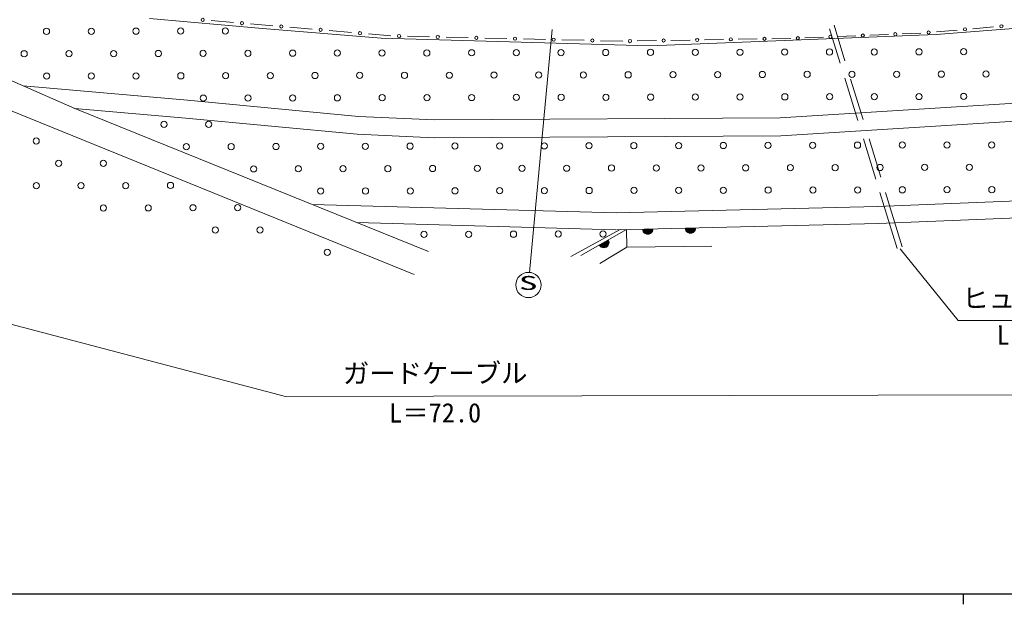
# Model space of a CAD drawing. Units: millimetres, scale not verified. Extents: x 40000 to 680000, y 20000 to 380000.
# Drawn here: x 178519 to 271892, y 204000 to 259446 of the extents above; entities that cross this region are included whole.
import ezdxf
from ezdxf.enums import TextEntityAlignment as Align

# ---------------------------------------------------------------- set-up
doc = ezdxf.new("R2010")
doc.units = ezdxf.units.MM
doc.header["$LTSCALE"] = 1000
for name, color, linetype, lineweight in [('M-BGD', 7, 'Continuous', 13), ('M-STR-STRC', 7, 'Continuous', 13), ('M-TTL-BAND', 7, 'Continuous', 25), ('M-TTL-TXT', 7, 'Continuous', 13)]:
    doc.layers.add(name, color=color, linetype=linetype, lineweight=lineweight)
doc.styles.add('ＭＳ ゴシック', font='')
doc.styles.get('ＭＳ ゴシック').set_extended_font_data('MS Gothic')

msp = doc.modelspace()

# ---------------------------------------------------------------- linework, layer by layer
at = {"layer": 'M-BGD'}
for p, q in [((147739, 262942), (215923, 235289)), ((190816, 259548), (201535, 258614)), ((198801, 259182), (196671, 259364)), ((202529, 258865), (200399, 259046)), ((206258, 258548), (204127, 258729)), ((256781, 255547), (255747, 258911)), ((265419, 258036), (282778, 259392)), ((270879, 258760), (268907, 258589)), ((183751, 251024), (167361, 258203)), ((201535, 258614), (212793, 257681)), ((209986, 258231), (207855, 258412)), ((213714, 257913), (211583, 258095)), ((217379, 257828), (215285, 257877)), ((221045, 257743), (218950, 257792)), ((238240, 256959), (265419, 258036)), ((254735, 257794), (252975, 257724)), ((256323, 255336), (255323, 258586)), ((257815, 257917), (256055, 257847)), ((260895, 258040), (259135, 257970)), ((263976, 258163), (262216, 258093)), ((267427, 258462), (265455, 258291)), ((212793, 257681), (238240, 256959)), ((224711, 257659), (222616, 257707)), ((228376, 257574), (226282, 257622)), ((232042, 257489), (229947, 257537)), ((235708, 257404), (233613, 257452)), ((238897, 257457), (237075, 257427)), ((242087, 257511), (240264, 257480)), ((245276, 257564), (243454, 257534)), ((248466, 257618), (246643, 257587)), ((251655, 257671), (249833, 257641)), ((178856, 253168), (194420, 251810)), ((257999, 249886), (256768, 253889)), ((258498, 249967), (257317, 253805)), ((194420, 251810), (210649, 250277)), ((250630, 250141), (279581, 251952)), ((183718, 251037), (194267, 250117)), ((217285, 237461), (183751, 251024)), ((210649, 250277), (217866, 249934)), ((250689, 248441), (279706, 250257)), ((194267, 250117), (210529, 248580)), ((217866, 249934), (250630, 250141)), ((210529, 248580), (217831, 248234)), ((217831, 248234), (250689, 248441)), ((259716, 244307), (258531, 248159)), ((260176, 244512), (259061, 248137)), ((261733, 237749), (260104, 243044)), ((262211, 237896), (260620, 243068)), ((206246, 241926), (235081, 241129)), ((259877, 241714), (285130, 242738)), ((235081, 241129), (259877, 241714)), ((259928, 240115), (283476, 241070)), ((210493, 240208), (235037, 239529)), ((235119, 239529), (259928, 240115)), ((235455, 239537), (230791, 236993)), ((236067, 239551), (231744, 237069)), ((236067, 239551), (236095, 237885)), ((236095, 237885), (233531, 236315)), ((236095, 237885), (244165, 237976))]:
    msp.add_line(p, q, dxfattribs=at)
for centre, radius in [((195872, 259432), 150), ((189547, 258357), 295), ((193789, 258366), 295), ((198032, 258376), 295), ((199600, 259114), 150), ((203328, 258797), 150), ((268167, 258526), 150), ((271619, 258824), 150), ((181061, 258338), 295), ((185304, 258347), 295), ((207056, 258480), 150), ((210785, 258163), 150), ((214499, 257895), 150), ((218165, 257810), 150), ((221831, 257725), 150), ((225496, 257640), 150), ((245960, 257576), 150), ((249149, 257629), 150), ((252315, 257698), 150), ((255395, 257821), 150), ((258475, 257944), 150), ((261555, 258067), 150), ((264715, 258227), 150), ((229162, 257555), 150), ((232827, 257470), 150), ((236391, 257415), 150), ((239581, 257469), 150), ((242770, 257522), 150), ((178945, 256212), 295), ((183187, 256221), 295), ((187430, 256231), 295), ((191673, 256240), 295), ((195915, 256250), 295), ((200158, 256259), 295), ((204401, 256268), 295), ((208643, 256278), 295), ((212886, 256287), 295), ((217128, 256296), 295), ((221371, 256306), 295), ((225614, 256315), 295), ((229856, 256324), 295), ((234099, 256334), 295), ((238342, 256343), 295), ((242584, 256352), 295), ((246827, 256362), 295), ((251069, 256371), 295), ((255312, 256380), 295), ((259555, 256390), 295), ((263797, 256399), 295), ((268040, 256408), 295), ((181071, 254095), 295), ((185313, 254105), 295), ((189556, 254114), 295), ((193799, 254124), 295), ((198041, 254133), 295), ((202284, 254142), 295), ((206527, 254152), 295), ((210769, 254161), 295), ((215012, 254170), 295), ((219254, 254180), 295), ((223497, 254189), 295), ((227740, 254198), 295), ((231982, 254208), 295), ((236225, 254217), 295), ((240468, 254226), 295), ((244710, 254236), 295), ((248953, 254245), 295), ((253195, 254254), 295), ((257438, 254264), 295), ((261681, 254273), 295), ((265923, 254282), 295), ((270166, 254292), 295), ((195925, 252007), 295), ((200167, 252016), 295), ((204410, 252026), 295), ((208653, 252035), 295), ((212895, 252044), 295), ((217138, 252054), 295), ((221380, 252063), 295), ((225623, 252072), 295), ((229866, 252082), 295), ((234108, 252091), 295), ((238351, 252100), 295), ((242594, 252110), 295), ((246836, 252119), 295), ((251079, 252128), 295), ((255321, 252138), 295), ((259564, 252147), 295), ((263807, 252156), 295), ((268049, 252166), 295), ((192206, 249520), 295), ((196449, 249529), 295), ((180085, 247938), 295), ((194332, 247403), 295), ((198575, 247412), 295), ((202817, 247422), 295), ((207060, 247431), 295), ((211303, 247440), 295), ((215545, 247450), 295), ((219788, 247459), 295), ((224031, 247468), 295), ((228273, 247478), 295), ((232516, 247487), 295), ((236758, 247496), 295), ((241001, 247506), 295), ((245244, 247515), 295), ((249486, 247524), 295), ((253729, 247534), 295), ((257972, 247543), 295), ((262214, 247552), 295), ((266457, 247562), 295), ((270700, 247571), 295), ((182211, 245821), 295), ((186454, 245831), 295), ((200701, 245296), 295), ((204943, 245305), 295), ((209186, 245314), 295), ((213429, 245324), 295), ((217671, 245333), 295), ((221914, 245342), 295), ((226157, 245352), 295), ((230399, 245361), 295), ((234642, 245370), 295), ((238884, 245380), 295), ((243127, 245389), 295), ((247370, 245398), 295), ((251612, 245408), 295), ((255855, 245417), 295), ((260098, 245426), 295), ((264340, 245436), 295), ((268583, 245445), 295), ((180094, 243695), 295), ((184337, 243705), 295), ((188580, 243714), 295), ((192822, 243724), 295), ((207069, 243188), 295), ((211312, 243198), 295), ((215555, 243207), 295), ((219797, 243216), 295), ((224040, 243226), 295), ((228283, 243235), 295), ((232525, 243244), 295), ((236768, 243254), 295), ((241010, 243263), 295), ((245253, 243272), 295), ((249496, 243282), 295), ((253738, 243291), 295), ((257981, 243300), 295), ((262224, 243310), 295), ((266466, 243319), 295), ((270709, 243328), 295), ((186463, 241588), 295), ((190706, 241598), 295), ((194948, 241607), 295), ((199191, 241616), 295), ((197074, 239490), 295), ((201317, 239500), 295), ((216860, 239084), 295), ((221103, 239093), 295), ((225345, 239103), 295), ((229588, 239112), 295), ((233830, 239121), 295), ((207685, 237392), 295)]:
    msp.add_circle(centre, radius, dxfattribs=at)
for centre, radius, start, end in [((238087, 239599), 500, 181.35242, 1.35242), ((238087, 239599), 500, 181.35242, 1.35242), ((238087, 239599), 450, 181.35242, 1.35242), ((238087, 239599), 400, 181.35242, 1.35242), ((238087, 239599), 350, 181.35242, 1.35242), ((238087, 239599), 300, 181.35242, 1.35242), ((238087, 239599), 250, 181.35242, 1.35242), ((238087, 239599), 200, 181.35242, 1.35242), ((238087, 239599), 150, 181.35242, 1.35242), ((238087, 239599), 100, 181.35242, 1.35242), ((238087, 239599), 50, 181.35242, 1.35242), ((242128, 239695), 500, 181.35242, 1.35242), ((242128, 239695), 500, 181.35242, 1.35242), ((242128, 239695), 450, 181.35242, 1.35242), ((242128, 239695), 400, 181.35242, 1.35242), ((242128, 239695), 350, 181.35242, 1.35242), ((242128, 239695), 300, 181.35242, 1.35242), ((242128, 239695), 250, 181.35242, 1.35242), ((242128, 239695), 200, 181.35242, 1.35242), ((242128, 239695), 150, 181.35242, 1.35242), ((242128, 239695), 100, 181.35242, 1.35242), ((242128, 239695), 50, 181.35242, 1.35242), ((233905, 238310), 500, 209.87292, 29.87292), ((233905, 238310), 500, 209.87292, 29.87292), ((233905, 238310), 450, 209.87292, 29.87292), ((233905, 238310), 400, 209.87292, 29.87292), ((233905, 238310), 350, 209.87292, 29.87292), ((233905, 238310), 300, 209.87292, 29.87292), ((233905, 238310), 250, 209.87292, 29.87292), ((233905, 238310), 200, 209.87292, 29.87292), ((233905, 238310), 150, 209.87292, 29.87292), ((233905, 238310), 100, 209.87292, 29.87292), ((233905, 238310), 50, 209.87292, 29.87292)]:
    msp.add_arc(centre, radius, start, end, dxfattribs=at)
at = {"layer": 'M-STR-STRC'}
msp.add_line((229009, 258508), (226880, 235479), dxfattribs=at)
msp.add_circle((226767, 234284), 1200, dxfattribs=at)
at = {"layer": 'M-TTL-BAND'}
for p, q in [((40000, 205000), (579000, 205000)), ((268000, 205000), (268000, 204000))]:
    msp.add_line(p, q, dxfattribs=at)
at = {"layer": 'M-TTL-TXT'}
for p, q in [((203723, 223703), (135184, 241782)), ((262004, 237729), (267504, 230908)), ((267504, 230908), (287812, 230970)), ((305179, 223927), (203723, 223703))]:
    msp.add_line(p, q, dxfattribs=at)

# ---------------------------------------------------------------- texts
at = {"layer": 'M-STR-STRC', "style": 'ＭＳ ゴシック', "width": 2}
msp.add_text('S', height=1320, rotation=0.126, dxfattribs=at).set_placement((225851, 233419), align=Align.BOTTOM_LEFT)
at = {"layer": 'M-TTL-TXT', "style": 'ＭＳ ゴシック'}
for s, p in [('ヒューム管φ500', (267905, 231558)), ('L＝53.0', (271163, 228065)), ('ガードケーブル', (209171, 224428)), ('L＝72.0', (213554, 220688))]:
    msp.add_text(s, height=1833, rotation=0.126, dxfattribs=at).set_placement(p, align=Align.BOTTOM_LEFT)

doc.saveas('drawing.dxf')
